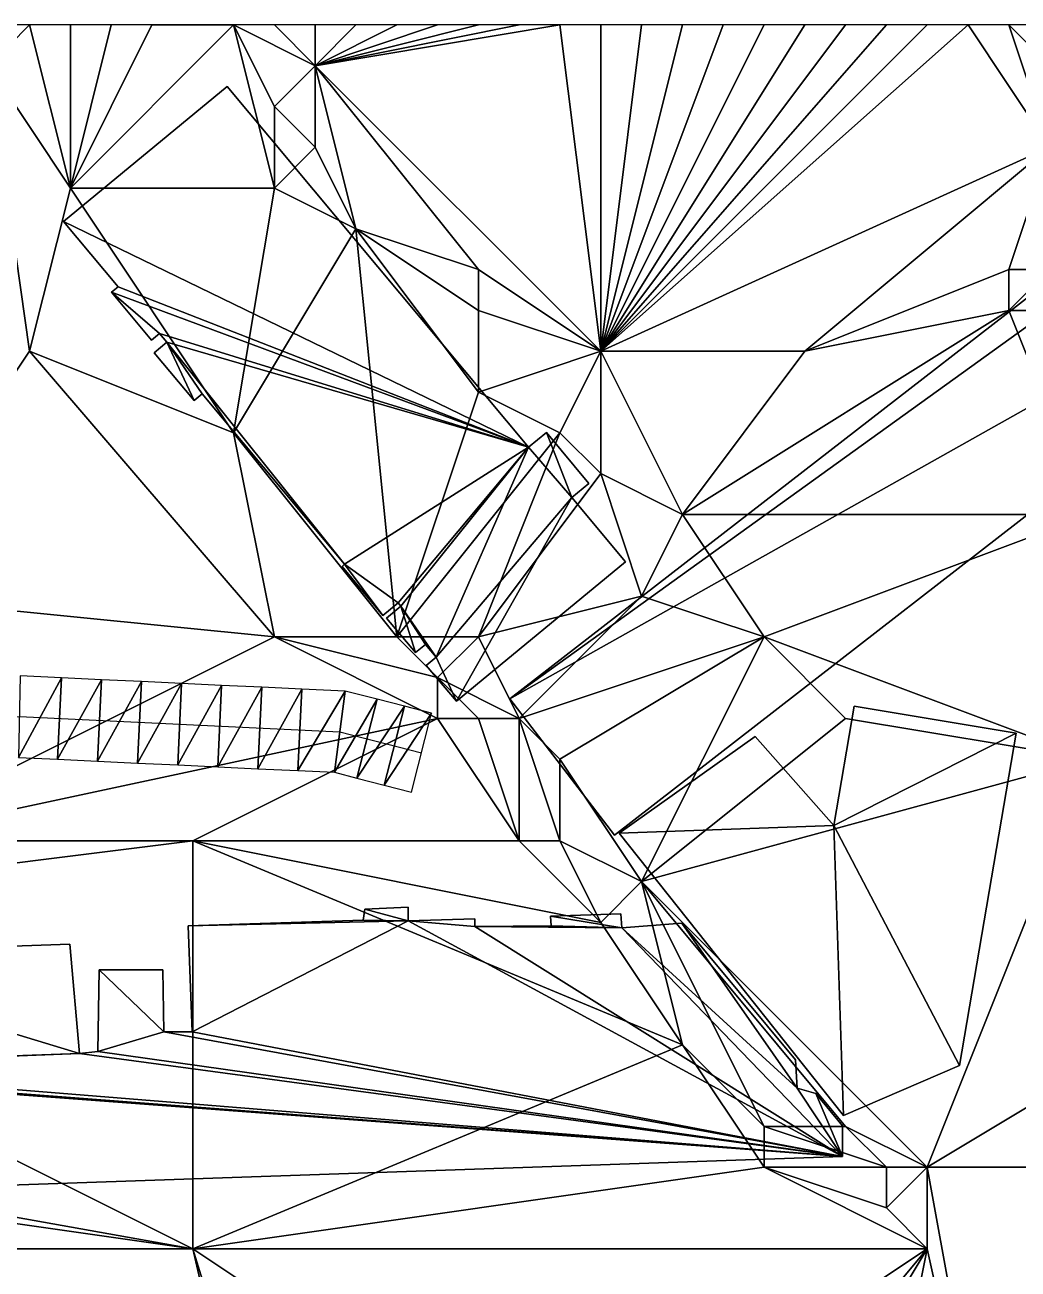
# Model space of a CAD drawing. Header units: metres. Extents: x -1103 to 901, y -902 to 905.
# Drawn here: x -1052.2 to -1003.5, y 839 to 900 of the extents above; entities that cross this region are included whole.
import ezdxf

# ---------------------------------------------------------------- set-up
doc = ezdxf.new("R2010")
doc.units = ezdxf.units.M
for name, color, linetype in [('OSM_BUILDING_FOOTPRINTS', 7, 'CONTINUOUS'), ('OSM_BUILDING_ROOFS', 1, 'CONTINUOUS'), ('OSM_BUILDING_WALLS', 8, 'CONTINUOUS'), ('OSM_ROAD_AXES', 2, 'CONTINUOUS'), ('OSM_ROAD_SURFACE', 9, 'CONTINUOUS'), ('OSM_TERRAIN', 3, 'CONTINUOUS')]:
    doc.layers.add(name, color=color, linetype=linetype)

msp = doc.modelspace()

# ---------------------------------------------------------------- linework, layer by layer
at = {"layer": 'OSM_BUILDING_FOOTPRINTS'}
for points in [[(-978.624, 894.973, 9.368), (-982.579, 900, 9.368), (-985.827, 900, 9.368), (-1028.455, 866.96, 9.368), (-1023.326, 860.28, 9.368)], [(-1022.784, 873.673, 9.916), (-1031.075, 866.838, 9.916), (-1032.556, 868.596, 9.916), (-1032.069, 868.995, 9.916), (-1032.6, 869.625, 9.916), (-1033.086, 869.227, 9.916), (-1034.501, 870.919, 9.916), (-1033.794, 871.505, 9.916), (-1033.927, 871.66, 9.916), (-1034.678, 871.051, 9.916), (-1036.679, 873.451, 9.916), (-1036.557, 873.562, 9.916), (-1043.533, 881.911, 9.916), (-1043.931, 881.579, 9.916), (-1045.887, 883.924, 9.916), (-1045.268, 884.444, 9.916), (-1045.622, 884.864, 9.916), (-1046.02, 884.543, 9.916), (-1047.976, 886.888, 9.916), (-1047.656, 887.153, 9.916), (-1050.342, 890.36, 9.916), (-1042.317, 896.974, 9.916), (-1027.549, 879.291, 9.916), (-1026.664, 880.009, 9.916), (-1024.586, 877.51, 9.916), (-1025.415, 876.824, 9.916), (-1022.784, 873.673, 9.916)], [(-1011.587, 866.606, 10.164), (-1003.639, 865.268, 10.164), (-1006.413, 848.989, 10.164), (-1012.106, 846.534, 10.164), (-1023.093, 860.369, 10.164), (-1016.428, 865.113, 10.164), (-1012.581, 860.756, 10.164), (-1011.587, 866.606, 10.164)]]:
    msp.add_polyline3d(points, close=True, dxfattribs=at)
msp.add_polyline3d([(-1100, 841.498, 10.409), (-1012.15, 844.521, 10.409), (-1012.15, 846.025, 10.409), (-1013.454, 847.607, 10.409), (-1014.372, 847.872, 10.409), (-1014.46, 849.266, 10.409), (-1020.02, 855.956, 10.409), (-1022.972, 855.735, 10.409), (-1023.016, 856.41, 10.409), (-1026.465, 856.31, 10.409), (-1026.432, 855.834, 10.409), (-1030.179, 855.801, 10.409), (-1030.179, 856.177, 10.409), (-1033.44, 856.067, 10.409), (-1033.44, 856.741, 10.409), (-1035.573, 856.653, 10.409), (-1035.64, 856.111, 10.409), (-1044.217, 855.834, 10.409), (-1044.029, 850.636, 10.409), (-1045.411, 850.636, 10.409), (-1045.466, 853.678, 10.409), (-1048.595, 853.677, 10.409), (-1048.65, 849.674, 10.409), (-1049.556, 849.564, 10.409), (-1050.032, 854.927, 10.409), (-1065.43, 854.385, 10.409)], dxfattribs=at)
at = {"layer": 'OSM_BUILDING_ROOFS'}
for points in [[(-1028.455, 866.96, 14.568), (-978.624, 894.973, 14.568), (-982.579, 900, 14.568)], [(-1028.455, 866.96, 14.568), (-982.579, 900, 14.568), (-985.827, 900, 14.568)], [(-1027.549, 879.291, 15.116), (-1042.317, 896.974, 15.116), (-1050.342, 890.36, 15.116)], [(-1028.455, 866.96, 14.568), (-1023.326, 860.28, 14.568), (-978.624, 894.973, 14.568)], [(-1027.549, 879.291, 15.116), (-1050.342, 890.36, 15.116), (-1047.656, 887.153, 15.116)], [(-1027.549, 879.291, 15.116), (-1047.656, 887.153, 15.116), (-1047.976, 886.888, 15.116)], [(-1047.976, 886.888, 15.116), (-1046.02, 884.543, 15.116), (-1045.622, 884.864, 15.116)], [(-1027.549, 879.291, 15.116), (-1047.976, 886.888, 15.116), (-1045.622, 884.864, 15.116)], [(-1027.549, 879.291, 15.116), (-1045.622, 884.864, 15.116), (-1045.268, 884.444, 15.116)], [(-1045.268, 884.444, 15.116), (-1045.887, 883.924, 15.116), (-1043.931, 881.579, 15.116)], [(-1045.268, 884.444, 15.116), (-1043.931, 881.579, 15.116), (-1043.533, 881.911, 15.116)], [(-1045.268, 884.444, 15.116), (-1043.533, 881.911, 15.116), (-1036.557, 873.562, 15.116)], [(-1027.549, 879.291, 15.116), (-1045.268, 884.444, 15.116), (-1036.557, 873.562, 15.116)], [(-1025.415, 876.824, 15.116), (-1026.664, 880.009, 15.116), (-1027.549, 879.291, 15.116)], [(-1025.415, 876.824, 15.116), (-1024.586, 877.51, 15.116), (-1026.664, 880.009, 15.116)], [(-1027.549, 879.291, 15.116), (-1036.557, 873.562, 15.116), (-1033.927, 871.66, 15.116)], [(-1027.549, 879.291, 15.116), (-1033.927, 871.66, 15.116), (-1033.794, 871.505, 15.116)], [(-1027.549, 879.291, 15.116), (-1033.794, 871.505, 15.116), (-1032.069, 868.995, 15.116)], [(-1032.069, 868.995, 15.116), (-1025.415, 876.824, 15.116), (-1027.549, 879.291, 15.116)], [(-1032.069, 868.995, 15.116), (-1031.075, 866.838, 15.116), (-1025.415, 876.824, 15.116)], [(-1031.075, 866.838, 15.116), (-1022.784, 873.673, 15.116), (-1025.415, 876.824, 15.116)], [(-1036.557, 873.562, 15.116), (-1036.679, 873.451, 15.116), (-1034.678, 871.051, 15.116)], [(-1036.557, 873.562, 15.116), (-1034.678, 871.051, 15.116), (-1033.927, 871.66, 15.116)], [(-1033.794, 871.505, 15.116), (-1034.501, 870.919, 15.116), (-1033.086, 869.227, 15.116)], [(-1033.794, 871.505, 15.116), (-1033.086, 869.227, 15.116), (-1032.6, 869.625, 15.116)], [(-1033.794, 871.505, 15.116), (-1032.6, 869.625, 15.116), (-1032.069, 868.995, 15.116)], [(-1032.069, 868.995, 15.116), (-1032.556, 868.596, 15.116), (-1031.075, 866.838, 15.116)], [(-1003.639, 865.268, 20.164), (-1011.587, 866.606, 20.164), (-1012.581, 860.756, 20.164)], [(-1012.581, 860.756, 20.164), (-1016.428, 865.113, 20.164), (-1023.093, 860.369, 20.164)], [(-1012.581, 860.756, 20.164), (-1006.413, 848.989, 20.164), (-1003.639, 865.268, 20.164)], [(-1012.581, 860.756, 20.164), (-1023.093, 860.369, 20.164), (-1012.106, 846.534, 20.164)], [(-1012.581, 860.756, 20.164), (-1012.106, 846.534, 20.164), (-1006.413, 848.989, 20.164)], [(-1033.44, 856.067, 63.609), (-1035.573, 856.653, 63.609), (-1035.64, 856.111, 63.609)], [(-1033.44, 856.067, 63.609), (-1033.44, 856.741, 63.609), (-1035.573, 856.653, 63.609)], [(-1033.44, 856.067, 63.609), (-1035.64, 856.111, 63.609), (-1044.217, 855.834, 63.609)], [(-1033.44, 856.067, 63.609), (-1044.217, 855.834, 63.609), (-1044.029, 850.636, 63.609)], [(-1012.15, 844.521, 63.609), (-1033.44, 856.067, 63.609), (-1044.029, 850.636, 63.609)], [(-1030.179, 855.801, 63.609), (-1030.179, 856.177, 63.609), (-1033.44, 856.067, 63.609)], [(-1012.15, 844.521, 63.609), (-1030.179, 855.801, 63.609), (-1033.44, 856.067, 63.609)], [(-1022.972, 855.735, 63.609), (-1026.432, 855.834, 63.609), (-1030.179, 855.801, 63.609)], [(-1022.972, 855.735, 63.609), (-1023.016, 856.41, 63.609), (-1026.465, 856.31, 63.609)], [(-1022.972, 855.735, 63.609), (-1026.465, 856.31, 63.609), (-1026.432, 855.834, 63.609)], [(-1014.372, 847.872, 63.609), (-1020.02, 855.956, 63.609), (-1022.972, 855.735, 63.609)], [(-1014.372, 847.872, 63.609), (-1014.46, 849.266, 63.609), (-1020.02, 855.956, 63.609)], [(-1012.15, 844.521, 63.609), (-1022.972, 855.735, 63.609), (-1030.179, 855.801, 63.609)], [(-1012.15, 844.521, 63.609), (-1014.372, 847.872, 63.609), (-1022.972, 855.735, 63.609)], [(-1049.556, 849.564, 63.609), (-1050.032, 854.927, 63.609), (-1065.43, 854.385, 63.609)], [(-1049.556, 849.564, 63.609), (-1065.43, 854.385, 63.609), (-1065.308, 849.021, 63.609)], [(-1045.411, 850.636, 63.609), (-1048.595, 853.677, 63.609), (-1048.65, 849.674, 63.609)], [(-1045.411, 850.636, 63.609), (-1045.466, 853.678, 63.609), (-1048.595, 853.677, 63.609)], [(-1100, 851.113, 63.609), (-1100, 841.498, 63.609), (-1012.15, 844.521, 63.609)], [(-1071.122, 848.966, 63.609), (-1100, 851.113, 63.609), (-1012.15, 844.521, 63.609)], [(-1012.15, 844.521, 63.609), (-1045.411, 850.636, 63.609), (-1048.65, 849.674, 63.609)], [(-1012.15, 844.521, 63.609), (-1044.029, 850.636, 63.609), (-1045.411, 850.636, 63.609)], [(-1049.556, 849.564, 63.609), (-1065.308, 849.021, 63.609), (-1066.513, 848.911, 63.609)], [(-1012.15, 844.521, 63.609), (-1049.556, 849.564, 63.609), (-1066.513, 848.911, 63.609)], [(-1012.15, 844.521, 63.609), (-1048.65, 849.674, 63.609), (-1049.556, 849.564, 63.609)], [(-1012.15, 844.521, 63.609), (-1069.674, 848.911, 63.609), (-1071.122, 848.966, 63.609)], [(-1012.15, 844.521, 63.609), (-1066.513, 848.911, 63.609), (-1069.674, 848.911, 63.609)], [(-1012.15, 844.521, 63.609), (-1013.454, 847.607, 63.609), (-1014.372, 847.872, 63.609)], [(-1012.15, 844.521, 63.609), (-1012.15, 846.025, 63.609), (-1013.454, 847.607, 63.609)]]:
    msp.add_3dface(points, dxfattribs=at)
at = {"layer": 'OSM_BUILDING_WALLS'}
for points in [[(-985.827, 900, 9.368), (-1028.455, 866.96, 9.368), (-1028.455, 866.96, 14.568)], [(-985.827, 900, 9.368), (-1028.455, 866.96, 14.568), (-985.827, 900, 14.568)], [(-1042.317, 896.974, 9.916), (-1050.342, 890.36, 9.916), (-1050.342, 890.36, 15.116)], [(-1042.317, 896.974, 9.916), (-1050.342, 890.36, 15.116), (-1042.317, 896.974, 15.116)], [(-1027.549, 879.291, 9.916), (-1042.317, 896.974, 9.916), (-1042.317, 896.974, 15.116)], [(-1027.549, 879.291, 9.916), (-1042.317, 896.974, 15.116), (-1027.549, 879.291, 15.116)], [(-1023.326, 860.28, 9.368), (-978.624, 894.973, 9.368), (-978.624, 894.973, 14.568)], [(-1023.326, 860.28, 9.368), (-978.624, 894.973, 14.568), (-1023.326, 860.28, 14.568)], [(-1050.342, 890.36, 9.916), (-1047.656, 887.153, 9.916), (-1047.656, 887.153, 15.116)], [(-1050.342, 890.36, 9.916), (-1047.656, 887.153, 15.116), (-1050.342, 890.36, 15.116)], [(-1047.656, 887.153, 9.916), (-1047.976, 886.888, 9.916), (-1047.976, 886.888, 15.116)], [(-1047.656, 887.153, 9.916), (-1047.976, 886.888, 15.116), (-1047.656, 887.153, 15.116)], [(-1047.976, 886.888, 9.916), (-1046.02, 884.543, 9.916), (-1046.02, 884.543, 15.116)], [(-1047.976, 886.888, 9.916), (-1046.02, 884.543, 15.116), (-1047.976, 886.888, 15.116)], [(-1046.02, 884.543, 9.916), (-1045.622, 884.864, 9.916), (-1045.622, 884.864, 15.116)], [(-1046.02, 884.543, 9.916), (-1045.622, 884.864, 15.116), (-1046.02, 884.543, 15.116)], [(-1045.622, 884.864, 9.916), (-1045.268, 884.444, 9.916), (-1045.268, 884.444, 15.116)], [(-1045.622, 884.864, 9.916), (-1045.268, 884.444, 15.116), (-1045.622, 884.864, 15.116)], [(-1045.268, 884.444, 9.916), (-1045.887, 883.924, 9.916), (-1045.887, 883.924, 15.116)], [(-1045.268, 884.444, 9.916), (-1045.887, 883.924, 15.116), (-1045.268, 884.444, 15.116)], [(-1045.887, 883.924, 9.916), (-1043.931, 881.579, 9.916), (-1043.931, 881.579, 15.116)], [(-1045.887, 883.924, 9.916), (-1043.931, 881.579, 15.116), (-1045.887, 883.924, 15.116)], [(-1043.931, 881.579, 9.916), (-1043.533, 881.911, 9.916), (-1043.533, 881.911, 15.116)], [(-1043.931, 881.579, 9.916), (-1043.533, 881.911, 15.116), (-1043.931, 881.579, 15.116)], [(-1043.533, 881.911, 9.916), (-1036.557, 873.562, 9.916), (-1036.557, 873.562, 15.116)], [(-1043.533, 881.911, 9.916), (-1036.557, 873.562, 15.116), (-1043.533, 881.911, 15.116)], [(-1026.664, 880.009, 9.916), (-1027.549, 879.291, 9.916), (-1027.549, 879.291, 15.116)], [(-1026.664, 880.009, 9.916), (-1027.549, 879.291, 15.116), (-1026.664, 880.009, 15.116)], [(-1024.586, 877.51, 9.916), (-1026.664, 880.009, 9.916), (-1026.664, 880.009, 15.116)], [(-1024.586, 877.51, 9.916), (-1026.664, 880.009, 15.116), (-1024.586, 877.51, 15.116)], [(-1025.415, 876.824, 9.916), (-1024.586, 877.51, 9.916), (-1024.586, 877.51, 15.116)], [(-1025.415, 876.824, 9.916), (-1024.586, 877.51, 15.116), (-1025.415, 876.824, 15.116)], [(-1022.784, 873.673, 9.916), (-1025.415, 876.824, 9.916), (-1025.415, 876.824, 15.116)], [(-1022.784, 873.673, 9.916), (-1025.415, 876.824, 15.116), (-1022.784, 873.673, 15.116)], [(-1036.557, 873.562, 9.916), (-1036.679, 873.451, 9.916), (-1036.679, 873.451, 15.116)], [(-1036.557, 873.562, 9.916), (-1036.679, 873.451, 15.116), (-1036.557, 873.562, 15.116)], [(-1031.075, 866.838, 9.916), (-1022.784, 873.673, 9.916), (-1022.784, 873.673, 15.116)], [(-1031.075, 866.838, 9.916), (-1022.784, 873.673, 15.116), (-1031.075, 866.838, 15.116)], [(-1036.679, 873.451, 9.916), (-1034.678, 871.051, 9.916), (-1034.678, 871.051, 15.116)], [(-1036.679, 873.451, 9.916), (-1034.678, 871.051, 15.116), (-1036.679, 873.451, 15.116)], [(-1034.678, 871.051, 9.916), (-1033.927, 871.66, 9.916), (-1033.927, 871.66, 15.116)], [(-1034.678, 871.051, 9.916), (-1033.927, 871.66, 15.116), (-1034.678, 871.051, 15.116)], [(-1033.794, 871.505, 9.916), (-1034.501, 870.919, 9.916), (-1034.501, 870.919, 15.116)], [(-1033.794, 871.505, 9.916), (-1034.501, 870.919, 15.116), (-1033.794, 871.505, 15.116)], [(-1033.927, 871.66, 9.916), (-1033.794, 871.505, 9.916), (-1033.794, 871.505, 15.116)], [(-1033.927, 871.66, 9.916), (-1033.794, 871.505, 15.116), (-1033.927, 871.66, 15.116)], [(-1034.501, 870.919, 9.916), (-1033.086, 869.227, 9.916), (-1033.086, 869.227, 15.116)], [(-1034.501, 870.919, 9.916), (-1033.086, 869.227, 15.116), (-1034.501, 870.919, 15.116)], [(-1033.086, 869.227, 9.916), (-1032.6, 869.625, 9.916), (-1032.6, 869.625, 15.116)], [(-1033.086, 869.227, 9.916), (-1032.6, 869.625, 15.116), (-1033.086, 869.227, 15.116)], [(-1032.6, 869.625, 9.916), (-1032.069, 868.995, 9.916), (-1032.069, 868.995, 15.116)], [(-1032.6, 869.625, 9.916), (-1032.069, 868.995, 15.116), (-1032.6, 869.625, 15.116)], [(-1032.069, 868.995, 9.916), (-1032.556, 868.596, 9.916), (-1032.556, 868.596, 15.116)], [(-1032.069, 868.995, 9.916), (-1032.556, 868.596, 15.116), (-1032.069, 868.995, 15.116)], [(-1032.556, 868.596, 9.916), (-1031.075, 866.838, 9.916), (-1031.075, 866.838, 15.116)], [(-1032.556, 868.596, 9.916), (-1031.075, 866.838, 15.116), (-1032.556, 868.596, 15.116)], [(-1028.455, 866.96, 9.368), (-1023.326, 860.28, 9.368), (-1023.326, 860.28, 14.568)], [(-1028.455, 866.96, 9.368), (-1023.326, 860.28, 14.568), (-1028.455, 866.96, 14.568)], [(-1011.587, 866.606, 10.164), (-1012.581, 860.756, 10.164), (-1012.581, 860.756, 20.164)], [(-1011.587, 866.606, 10.164), (-1012.581, 860.756, 20.164), (-1011.587, 866.606, 20.164)], [(-1003.639, 865.268, 10.164), (-1011.587, 866.606, 10.164), (-1011.587, 866.606, 20.164)], [(-1003.639, 865.268, 10.164), (-1011.587, 866.606, 20.164), (-1003.639, 865.268, 20.164)], [(-1016.428, 865.113, 10.164), (-1023.093, 860.369, 10.164), (-1023.093, 860.369, 20.164)], [(-1016.428, 865.113, 10.164), (-1023.093, 860.369, 20.164), (-1016.428, 865.113, 20.164)], [(-1012.581, 860.756, 10.164), (-1016.428, 865.113, 10.164), (-1016.428, 865.113, 20.164)], [(-1012.581, 860.756, 10.164), (-1016.428, 865.113, 20.164), (-1012.581, 860.756, 20.164)], [(-1006.413, 848.989, 10.164), (-1003.639, 865.268, 10.164), (-1003.639, 865.268, 20.164)], [(-1006.413, 848.989, 10.164), (-1003.639, 865.268, 20.164), (-1006.413, 848.989, 20.164)], [(-1023.093, 860.369, 10.164), (-1012.106, 846.534, 10.164), (-1012.106, 846.534, 20.164)], [(-1023.093, 860.369, 10.164), (-1012.106, 846.534, 20.164), (-1023.093, 860.369, 20.164)], [(-1035.573, 856.653, 10.409), (-1035.64, 856.111, 10.409), (-1035.64, 856.111, 63.609)], [(-1035.573, 856.653, 10.409), (-1035.64, 856.111, 63.609), (-1035.573, 856.653, 63.609)], [(-1033.44, 856.741, 10.409), (-1035.573, 856.653, 10.409), (-1035.573, 856.653, 63.609)], [(-1033.44, 856.741, 10.409), (-1035.573, 856.653, 63.609), (-1033.44, 856.741, 63.609)], [(-1033.44, 856.067, 10.409), (-1033.44, 856.741, 10.409), (-1033.44, 856.741, 63.609)], [(-1033.44, 856.067, 10.409), (-1033.44, 856.741, 63.609), (-1033.44, 856.067, 63.609)], [(-1035.64, 856.111, 10.409), (-1044.217, 855.834, 10.409), (-1044.217, 855.834, 63.609)], [(-1035.64, 856.111, 10.409), (-1044.217, 855.834, 63.609), (-1035.64, 856.111, 63.609)], [(-1044.217, 855.834, 10.409), (-1044.029, 850.636, 10.409), (-1044.029, 850.636, 63.609)], [(-1044.217, 855.834, 10.409), (-1044.029, 850.636, 63.609), (-1044.217, 855.834, 63.609)], [(-1030.179, 856.177, 10.409), (-1033.44, 856.067, 10.409), (-1033.44, 856.067, 63.609)], [(-1030.179, 856.177, 10.409), (-1033.44, 856.067, 63.609), (-1030.179, 856.177, 63.609)], [(-1030.179, 855.801, 10.409), (-1030.179, 856.177, 10.409), (-1030.179, 856.177, 63.609)], [(-1030.179, 855.801, 10.409), (-1030.179, 856.177, 63.609), (-1030.179, 855.801, 63.609)], [(-1026.432, 855.834, 10.409), (-1030.179, 855.801, 10.409), (-1030.179, 855.801, 63.609)], [(-1026.432, 855.834, 10.409), (-1030.179, 855.801, 63.609), (-1026.432, 855.834, 63.609)], [(-1023.016, 856.41, 10.409), (-1026.465, 856.31, 10.409), (-1026.465, 856.31, 63.609)], [(-1023.016, 856.41, 10.409), (-1026.465, 856.31, 63.609), (-1023.016, 856.41, 63.609)], [(-1026.465, 856.31, 10.409), (-1026.432, 855.834, 10.409), (-1026.432, 855.834, 63.609)], [(-1026.465, 856.31, 10.409), (-1026.432, 855.834, 63.609), (-1026.465, 856.31, 63.609)], [(-1022.972, 855.735, 10.409), (-1023.016, 856.41, 10.409), (-1023.016, 856.41, 63.609)], [(-1022.972, 855.735, 10.409), (-1023.016, 856.41, 63.609), (-1022.972, 855.735, 63.609)], [(-1020.02, 855.956, 10.409), (-1022.972, 855.735, 10.409), (-1022.972, 855.735, 63.609)], [(-1020.02, 855.956, 10.409), (-1022.972, 855.735, 63.609), (-1020.02, 855.956, 63.609)], [(-1014.46, 849.266, 10.409), (-1020.02, 855.956, 10.409), (-1020.02, 855.956, 63.609)], [(-1014.46, 849.266, 10.409), (-1020.02, 855.956, 63.609), (-1014.46, 849.266, 63.609)], [(-1050.032, 854.927, 10.409), (-1065.43, 854.385, 10.409), (-1065.43, 854.385, 63.609)], [(-1050.032, 854.927, 10.409), (-1065.43, 854.385, 63.609), (-1050.032, 854.927, 63.609)], [(-1049.556, 849.564, 10.409), (-1050.032, 854.927, 10.409), (-1050.032, 854.927, 63.609)], [(-1049.556, 849.564, 10.409), (-1050.032, 854.927, 63.609), (-1049.556, 849.564, 63.609)], [(-1048.595, 853.677, 10.409), (-1048.65, 849.674, 10.409), (-1048.65, 849.674, 63.609)], [(-1048.595, 853.677, 10.409), (-1048.65, 849.674, 63.609), (-1048.595, 853.677, 63.609)], [(-1045.466, 853.678, 10.409), (-1048.595, 853.677, 10.409), (-1048.595, 853.677, 63.609)], [(-1045.466, 853.678, 10.409), (-1048.595, 853.677, 63.609), (-1045.466, 853.678, 63.609)], [(-1045.411, 850.636, 10.409), (-1045.466, 853.678, 10.409), (-1045.466, 853.678, 63.609)], [(-1045.411, 850.636, 10.409), (-1045.466, 853.678, 63.609), (-1045.411, 850.636, 63.609)], [(-1044.029, 850.636, 10.409), (-1045.411, 850.636, 10.409), (-1045.411, 850.636, 63.609)], [(-1044.029, 850.636, 10.409), (-1045.411, 850.636, 63.609), (-1044.029, 850.636, 63.609)], [(-1048.65, 849.674, 10.409), (-1049.556, 849.564, 10.409), (-1049.556, 849.564, 63.609)], [(-1048.65, 849.674, 10.409), (-1049.556, 849.564, 63.609), (-1048.65, 849.674, 63.609)], [(-1014.372, 847.872, 10.409), (-1014.46, 849.266, 10.409), (-1014.46, 849.266, 63.609)], [(-1014.372, 847.872, 10.409), (-1014.46, 849.266, 63.609), (-1014.372, 847.872, 63.609)], [(-1012.106, 846.534, 10.164), (-1006.413, 848.989, 10.164), (-1006.413, 848.989, 20.164)], [(-1012.106, 846.534, 10.164), (-1006.413, 848.989, 20.164), (-1012.106, 846.534, 20.164)], [(-1013.454, 847.607, 10.409), (-1014.372, 847.872, 10.409), (-1014.372, 847.872, 63.609)], [(-1013.454, 847.607, 10.409), (-1014.372, 847.872, 63.609), (-1013.454, 847.607, 63.609)], [(-1012.15, 846.025, 10.409), (-1013.454, 847.607, 10.409), (-1013.454, 847.607, 63.609)], [(-1012.15, 846.025, 10.409), (-1013.454, 847.607, 63.609), (-1012.15, 846.025, 63.609)], [(-1012.15, 844.521, 10.409), (-1012.15, 846.025, 10.409), (-1012.15, 846.025, 63.609)], [(-1012.15, 844.521, 10.409), (-1012.15, 846.025, 63.609), (-1012.15, 844.521, 63.609)], [(-1100, 841.498, 10.409), (-1012.15, 844.521, 10.409), (-1012.15, 844.521, 63.609)], [(-1100, 841.498, 10.409), (-1012.15, 844.521, 63.609), (-1100, 841.498, 63.609)]]:
    msp.add_3dface(points, dxfattribs=at)
at = {"layer": 'OSM_ROAD_AXES'}
msp.add_polyline3d([(-1100, 861.97, 14.914), (-1088.522, 865.344, 14.48), (-1075.92, 865.941, 13.871), (-1052.497, 866.086, 13.244), (-1036.789, 865.345, 13.275), (-1032.788, 864.317, 13.326)], dxfattribs=at)
at = {"layer": 'OSM_ROAD_SURFACE'}
for points in [[(-1052.538, 864.086, 13.317), (-1050.439, 867.991, 13.305), (-1052.456, 868.085, 13.272)], [(-1052.538, 864.086, 13.317), (-1050.628, 863.995, 13.323), (-1050.439, 867.991, 13.305)], [(-1050.628, 863.995, 13.323), (-1048.476, 867.898, 13.336), (-1050.439, 867.991, 13.305)], [(-1050.628, 863.995, 13.323), (-1048.664, 863.903, 13.316), (-1048.476, 867.898, 13.336)], [(-1048.664, 863.903, 13.316), (-1046.512, 867.806, 13.368), (-1048.476, 867.898, 13.336)], [(-1048.664, 863.903, 13.316), (-1046.701, 863.81, 13.31), (-1046.512, 867.806, 13.368)], [(-1046.701, 863.81, 13.31), (-1044.549, 867.713, 13.399), (-1046.512, 867.806, 13.368)], [(-1046.701, 863.81, 13.31), (-1044.737, 863.717, 13.303), (-1044.549, 867.713, 13.399)], [(-1044.737, 863.717, 13.303), (-1042.586, 867.62, 13.393), (-1044.549, 867.713, 13.399)], [(-1044.737, 863.717, 13.303), (-1042.774, 863.625, 13.31), (-1042.586, 867.62, 13.393)], [(-1042.774, 863.625, 13.31), (-1040.622, 867.528, 13.386), (-1042.586, 867.62, 13.393)], [(-1042.774, 863.625, 13.31), (-1040.81, 863.532, 13.406), (-1040.622, 867.528, 13.386)], [(-1040.81, 863.532, 13.406), (-1038.659, 867.435, 13.379), (-1040.622, 867.528, 13.386)], [(-1040.81, 863.532, 13.406), (-1038.847, 863.44, 13.502), (-1038.659, 867.435, 13.379)], [(-1038.847, 863.44, 13.502), (-1036.528, 867.328, 13.372), (-1038.659, 867.435, 13.379)], [(-1038.847, 863.44, 13.502), (-1037.051, 863.362, 13.57), (-1036.528, 867.328, 13.372)], [(-1037.051, 863.362, 13.57), (-1034.958, 866.939, 13.359), (-1036.528, 867.328, 13.372)], [(-1037.051, 863.362, 13.57), (-1035.953, 863.065, 13.524), (-1034.958, 866.939, 13.359)], [(-1035.953, 863.065, 13.524), (-1033.624, 866.596, 13.348), (-1034.958, 866.939, 13.359)], [(-1035.953, 863.065, 13.524), (-1034.62, 862.722, 13.468), (-1033.624, 866.596, 13.348)], [(-1034.62, 862.722, 13.468), (-1032.29, 866.254, 13.305), (-1033.624, 866.596, 13.348)], [(-1034.62, 862.722, 13.468), (-1033.286, 862.379, 13.412), (-1032.29, 866.254, 13.305)]]:
    msp.add_3dface(points, dxfattribs=at)
at = {"layer": 'OSM_TERRAIN'}
for points in [[(-1054, 898, 13.09), (-1052, 900, 12.504), (-1054, 900, 12.841)], [(-1054, 898, 13.09), (-1050, 892, 12.387), (-1052, 900, 12.504)], [(-1050, 892, 12.387), (-1050, 900, 11.812), (-1052, 900, 12.504)], [(-1050, 892, 12.387), (-1042, 900, 11.309), (-1046, 900, 11.366)], [(-1050, 892, 12.387), (-1040, 892, 12.433), (-1042, 900, 11.309)], [(-1050, 892, 12.387), (-1046, 900, 11.366), (-1048, 900, 11.569)], [(-1050, 892, 12.387), (-1048, 900, 11.569), (-1050, 900, 11.812)], [(-1046, 900, 11.366), (-1042, 900, 11.309), (-1044, 900, 11.332)], [(-1040, 892, 12.433), (-1040, 896, 12.045), (-1042, 900, 11.309)], [(-1040, 896, 12.045), (-1038, 898, 10.715), (-1042, 900, 11.309)], [(-1042, 900, 11.309), (-1038, 898, 10.715), (-1040, 900, 10.828)], [(-1038, 898, 10.715), (-1038, 900, 10.539), (-1040, 900, 10.828)], [(-1038, 898, 10.715), (-1032, 900, 9.908), (-1034, 900, 10.119)], [(-1038, 898, 10.715), (-1024, 884, 10.758), (-1026, 900, 9.28)], [(-1038, 898, 10.715), (-1034, 900, 10.119), (-1036, 900, 10.33)], [(-1038, 898, 10.715), (-1036, 900, 10.33), (-1038, 900, 10.539)], [(-1038, 898, 10.715), (-1030, 900, 9.698), (-1032, 900, 9.908)], [(-1038, 898, 10.715), (-1026, 900, 9.28), (-1028, 900, 9.487)], [(-1038, 898, 10.715), (-1028, 900, 9.487), (-1030, 900, 9.698)], [(-1026, 900, 9.28), (-1024, 884, 10.758), (-1024, 900, 9.113)], [(-1024, 884, 10.758), (-1002, 894, 9.05), (-1006, 900, 8.182)], [(-1024, 884, 10.758), (-1022, 900, 8.946), (-1024, 900, 9.113)], [(-1024, 884, 10.758), (-1020, 900, 8.824), (-1022, 900, 8.946)], [(-1024, 884, 10.758), (-1018, 900, 8.723), (-1020, 900, 8.824)], [(-1024, 884, 10.758), (-1016, 900, 8.622), (-1018, 900, 8.723)], [(-1024, 884, 10.758), (-1014, 900, 8.52), (-1016, 900, 8.622)], [(-1014, 900, 8.52), (-1024, 884, 10.758), (-1012, 900, 8.419)], [(-1024, 884, 10.758), (-1010, 900, 8.318), (-1012, 900, 8.419)], [(-1024, 884, 10.758), (-1006, 900, 8.182), (-1008, 900, 8.218)], [(-1024, 884, 10.758), (-1008, 900, 8.218), (-1010, 900, 8.318)], [(-1006, 900, 8.182), (-1002, 894, 9.05), (-1004, 900, 8.272)], [(-1002, 894, 9.05), (-1000, 896, 9.058), (-1004, 900, 8.272)], [(-1000, 896, 9.058), (-1002, 900, 8.847), (-1004, 900, 8.272)], [(-1060, 872, 13.059), (-1052, 884, 12.805), (-1054, 898, 13.09)], [(-1052, 884, 12.805), (-1050, 892, 12.387), (-1054, 898, 13.09)], [(-1040, 896, 12.045), (-1038, 894, 11.961), (-1038, 898, 10.715)], [(-1036, 890, 12.326), (-1030, 888, 11.001), (-1038, 898, 10.715)], [(-1030, 888, 11.001), (-1024, 884, 10.758), (-1038, 898, 10.715)], [(-1036, 890, 12.326), (-1038, 898, 10.715), (-1038, 894, 11.961)], [(-1040, 892, 12.433), (-1038, 894, 11.961), (-1040, 896, 12.045)], [(-1040, 892, 12.433), (-1036, 890, 12.326), (-1038, 894, 11.961)], [(-1014, 884, 10.504), (-1002, 894, 9.05), (-1024, 884, 10.758)], [(-1014, 884, 10.504), (-1004, 888, 10.877), (-1002, 894, 9.05)], [(-1004, 888, 10.877), (-1002, 888, 11.387), (-1002, 894, 9.05)], [(-1052, 884, 12.805), (-1042, 880, 12.437), (-1050, 892, 12.387)], [(-1042, 880, 12.437), (-1040, 892, 12.433), (-1050, 892, 12.387)], [(-1042, 880, 12.437), (-1036, 890, 12.326), (-1040, 892, 12.433)], [(-1042, 880, 12.437), (-1034, 870, 12.457), (-1036, 890, 12.326)], [(-1034, 870, 12.457), (-1030, 882, 12.433), (-1036, 890, 12.326)], [(-1036, 890, 12.326), (-1030, 882, 12.433), (-1030, 886, 11.625)], [(-1030, 886, 11.625), (-1030, 888, 11.001), (-1036, 890, 12.326)], [(-1030, 886, 11.625), (-1024, 884, 10.758), (-1030, 888, 11.001)], [(-1004, 886, 11.528), (-1004, 888, 10.877), (-1014, 884, 10.504)], [(-1004, 886, 11.528), (-1002, 888, 11.387), (-1004, 888, 10.877)], [(-1004, 886, 11.528), (-996, 886, 11.551), (-1002, 888, 11.387)], [(-1030, 882, 12.433), (-1024, 884, 10.758), (-1030, 886, 11.625)], [(-1020, 876, 11.528), (-1004, 886, 11.528), (-1014, 884, 10.504)], [(-1020, 876, 11.528), (-1000, 876, 11.608), (-1004, 886, 11.528)], [(-1004, 886, 11.528), (-1000, 876, 11.608), (-996, 886, 11.551)], [(-1060, 872, 13.059), (-1040, 870, 13.394), (-1052, 884, 12.805)], [(-1052, 884, 12.805), (-1040, 870, 13.394), (-1042, 880, 12.437)], [(-1030, 882, 12.433), (-1026, 880, 12.29), (-1024, 884, 10.758)], [(-1026, 880, 12.29), (-1024, 878, 12.233), (-1024, 884, 10.758)], [(-1024, 878, 12.233), (-1020, 876, 11.528), (-1024, 884, 10.758)], [(-1020, 876, 11.528), (-1014, 884, 10.504), (-1024, 884, 10.758)], [(-1034, 870, 12.457), (-1026, 880, 12.29), (-1030, 882, 12.433)], [(-1040, 870, 13.394), (-1034, 870, 12.457), (-1042, 880, 12.437)], [(-1034, 870, 12.457), (-1030, 870, 12.289), (-1026, 880, 12.29)], [(-1030, 870, 12.289), (-1024, 878, 12.233), (-1026, 880, 12.29)], [(-1030, 870, 12.289), (-1022, 872, 11.555), (-1024, 878, 12.233)], [(-1022, 872, 11.555), (-1020, 876, 11.528), (-1024, 878, 12.233)], [(-1022, 872, 11.555), (-1016, 870, 11.551), (-1020, 876, 11.528)], [(-1016, 870, 11.551), (-1000, 876, 11.608), (-1020, 876, 11.528)], [(-1000, 864, 12.305), (-1000, 876, 11.608), (-1016, 870, 11.551)], [(-1060, 860, 13.197), (-1040, 870, 13.394), (-1060, 872, 13.059)], [(-1028, 866, 11.614), (-1022, 872, 11.555), (-1030, 870, 12.289)], [(-1028, 866, 11.614), (-1016, 870, 11.551), (-1022, 872, 11.555)], [(-1032, 866, 13.28), (-1040, 870, 13.394), (-1060, 860, 13.197)], [(-1032, 866, 13.28), (-1032, 868, 12.745), (-1040, 870, 13.394)], [(-1040, 870, 13.394), (-1032, 868, 12.745), (-1034, 870, 12.457)], [(-1032, 868, 12.745), (-1030, 870, 12.289), (-1034, 870, 12.457)], [(-1032, 868, 12.745), (-1028, 866, 11.614), (-1030, 870, 12.289)], [(-1026, 864, 11.551), (-1016, 870, 11.551), (-1028, 866, 11.614)], [(-1026, 864, 11.551), (-1022, 858, 12.419), (-1016, 870, 11.551)], [(-1022, 858, 12.419), (-1012, 866, 12.246), (-1016, 870, 11.551)], [(-1000, 864, 12.305), (-1016, 870, 11.551), (-1012, 866, 12.246)], [(-1032, 866, 13.28), (-1030, 866, 12.756), (-1032, 868, 12.745)], [(-1030, 866, 12.756), (-1028, 866, 11.614), (-1032, 868, 12.745)], [(-1044, 860, 13.848), (-1032, 866, 13.28), (-1060, 860, 13.197)], [(-1044, 860, 13.848), (-1028, 860, 13.149), (-1032, 866, 13.28)], [(-1032, 866, 13.28), (-1028, 860, 13.149), (-1030, 866, 12.756)], [(-1028, 860, 13.149), (-1028, 866, 11.614), (-1030, 866, 12.756)], [(-1028, 860, 13.149), (-1026, 860, 12.476), (-1028, 866, 11.614)], [(-1026, 860, 12.476), (-1026, 864, 11.551), (-1028, 866, 11.614)], [(-1022, 858, 12.419), (-1000, 864, 12.305), (-1012, 866, 12.246)], [(-1026, 860, 12.476), (-1022, 858, 12.419), (-1026, 864, 11.551)], [(-1022, 858, 12.419), (-1008, 844, 12.199), (-1000, 864, 12.305)], [(-1008, 844, 12.199), (-998, 850, 12.547), (-1000, 864, 12.305)], [(-1076, 856, 13.844), (-1044, 840, 13.959), (-1044, 860, 13.848)], [(-1076, 856, 13.844), (-1044, 860, 13.848), (-1060, 860, 13.197)], [(-1044, 840, 13.959), (-1020, 850, 13.852), (-1044, 860, 13.848)], [(-1044, 860, 13.848), (-1020, 850, 13.852), (-1024, 856, 13.627)], [(-1044, 860, 13.848), (-1024, 856, 13.627), (-1028, 860, 13.149)], [(-1024, 856, 13.627), (-1026, 860, 12.476), (-1028, 860, 13.149)], [(-1024, 856, 13.627), (-1022, 858, 12.419), (-1026, 860, 12.476)], [(-1020, 850, 13.852), (-1022, 858, 12.419), (-1024, 856, 13.627)], [(-1016, 846, 13.609), (-1022, 858, 12.419), (-1020, 850, 13.852)], [(-1016, 846, 13.609), (-1012, 846, 12.484), (-1022, 858, 12.419)], [(-1012, 846, 12.484), (-1008, 844, 12.199), (-1022, 858, 12.419)], [(-1044, 840, 13.959), (-1076, 856, 13.844), (-1100, 850, 13.852)], [(-1100, 848, 13.852), (-1044, 840, 13.959), (-1100, 850, 13.852)], [(-1044, 840, 13.959), (-1016, 844, 13.733), (-1020, 850, 13.852)], [(-1016, 844, 13.733), (-1016, 846, 13.609), (-1020, 850, 13.852)], [(-1008, 844, 12.199), (-996, 844, 12.416), (-998, 850, 12.547)], [(-1044, 840, 13.959), (-1100, 848, 13.852), (-1088, 840, 13.898)], [(-1016, 844, 13.733), (-1010, 844, 12.845), (-1016, 846, 13.609)], [(-1010, 844, 12.845), (-1012, 846, 12.484), (-1016, 846, 13.609)], [(-1010, 844, 12.845), (-1008, 844, 12.199), (-1012, 846, 12.484)], [(-1044, 840, 13.959), (-1008, 840, 12.198), (-1016, 844, 13.733)], [(-1008, 840, 12.198), (-1010, 842, 12.569), (-1016, 844, 13.733)], [(-1016, 844, 13.733), (-1010, 842, 12.569), (-1010, 844, 12.845)], [(-1010, 842, 12.569), (-1008, 840, 12.198), (-1008, 844, 12.199)], [(-1010, 842, 12.569), (-1008, 844, 12.199), (-1010, 844, 12.845)], [(-1004, 822, 12.242), (-996, 844, 12.416), (-1008, 844, 12.199)], [(-1004, 822, 12.242), (-1008, 844, 12.199), (-1008, 840, 12.198)], [(-1004, 822, 12.242), (-982, 826, 13.151), (-996, 844, 12.416)], [(-1068, 818, 13.896), (-1032, 788, 13.924), (-1088, 840, 13.898)], [(-1088, 840, 13.898), (-1032, 788, 13.924), (-1044, 840, 13.959)], [(-1036, 814, 13.837), (-1044, 840, 13.959), (-1032, 788, 13.924)], [(-1036, 814, 13.837), (-1026, 828, 12.838), (-1044, 840, 13.959)], [(-1026, 828, 12.838), (-1008, 840, 12.198), (-1044, 840, 13.959)], [(-1026, 828, 12.838), (-1018, 828, 12.886), (-1008, 840, 12.198)], [(-1018, 828, 12.886), (-1014, 830, 12.92), (-1008, 840, 12.198)], [(-1014, 830, 12.92), (-1010, 830, 12.303), (-1008, 840, 12.198)], [(-1010, 830, 12.303), (-1004, 822, 12.242), (-1008, 840, 12.198)]]:
    msp.add_3dface(points, dxfattribs=at)

doc.saveas('drawing.dxf')
